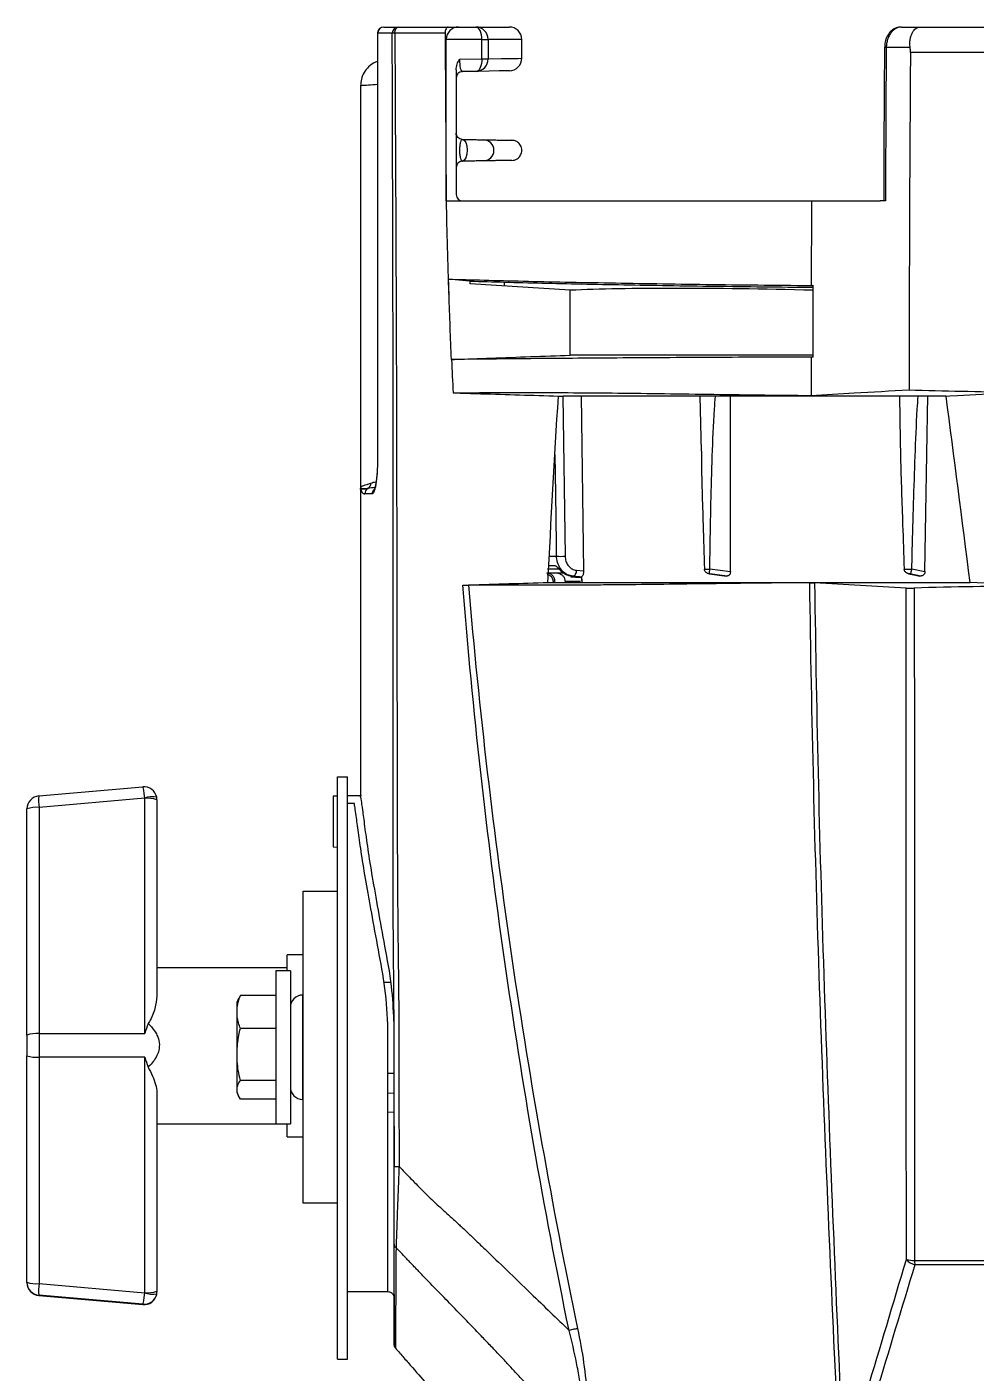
# Model space of a CAD drawing. Extents: x 9.3 to 87.2, y 0.6 to 68.8.
# Drawn here: x 32.32 to 36.88, y 7.11 to 13.59 of the extents above; entities that cross this region are included whole.
import ezdxf

# ---------------------------------------------------------------- set-up
doc = ezdxf.new("R2010")
doc.units = 0
doc.header["$MEASUREMENT"] = 0
doc.layers.add('OBJECT', color=7, linetype='CONTINUOUS')

msp = doc.modelspace()

# ---------------------------------------------------------------- linework, layer by layer
at = {"layer": 'OBJECT'}
for p, q in [((34.0038, 13.5453), (34.0037, 11.4973)), ((34.0041, 13.5453), (34.0038, 13.5453)), ((34.0049, 13.5597), (34.0039, 13.5478)), ((34.0039, 13.5478), (34.0041, 13.5453)), ((34.0049, 13.5597), (34.0051, 13.5572)), ((34.1045, 13.5872), (34.3445, 13.5872)), ((34.3445, 13.5872), (34.3943, 13.5872)), ((34.3943, 13.5872), (34.4773, 13.5872)), ((34.4773, 13.5872), (34.6375, 13.5872)), ((36.5226, 13.5872), (36.6113, 13.5872)), ((36.6113, 13.5872), (38.1725, 13.5872)), ((34.3343, 12.7512), (34.3343, 13.5276)), ((34.3343, 12.7512), (34.3343, 13.5272)), ((34.5055, 13.5272), (34.3343, 13.5272)), ((34.5055, 13.4339), (34.5055, 13.5272)), ((34.5055, 13.5272), (34.5361, 13.5272)), ((34.5361, 13.5272), (34.5361, 13.4339)), ((34.6975, 13.5272), (34.5361, 13.5272)), ((34.6975, 13.4367), (34.6975, 13.5272)), ((38.1725, 13.4649), (36.5655, 13.4649)), ((34.3984, 13.432), (34.5055, 13.4339)), ((34.5055, 13.4339), (34.5361, 13.4339)), ((34.3825, 13.3811), (34.3825, 12.7812)), ((34.4784, 13.3739), (34.412, 13.3728)), ((33.9225, 13.3048), (33.9225, 11.3738)), ((36.0904, 12.7512), (36.4106, 12.7512)), ((36.4106, 12.7512), (36.4206, 12.7512)), ((36.4456, 12.7512), (36.4206, 12.7512)), ((34.3466, 12.3006), (34.3466, 12.3019)), ((34.9306, 12.3212), (34.4494, 12.3521)), ((34.6125, 12.3607), (34.6125, 12.3416)), ((34.9306, 12.0092), (34.9306, 12.3212)), ((34.3598, 11.9884), (34.3581, 11.9883)), ((36.0985, 12.0092), (34.9306, 12.0092)), ((36.0985, 11.9999), (36.0883, 12.0003)), ((34.8948, 11.8127), (34.9057, 11.0423)), ((34.9832, 11.8154), (34.9948, 10.9716)), ((35.5541, 11.8127), (35.5601, 11.5473)), ((35.7006, 10.9696), (35.7015, 11.8154)), ((36.5123, 11.8127), (36.5156, 11.5983)), ((36.6354, 10.9696), (36.6489, 11.8154)), ((34.8305, 11.0431), (34.8647, 11.0423)), ((34.8206, 10.9814), (34.8854, 10.9814)), ((34.826, 10.9621), (34.8649, 10.9621)), ((34.8279, 10.9981), (34.8583, 10.9975)), ((34.8649, 10.9621), (34.906, 10.9621)), ((34.9334, 10.9441), (34.9776, 10.9401)), ((34.9335, 10.9441), (34.9334, 10.9441)), ((34.9335, 10.9441), (34.9777, 10.9401)), ((34.9842, 10.9422), (34.9436, 10.9462)), ((34.9605, 10.975), (34.9948, 10.9716)), ((34.9777, 10.9401), (34.9776, 10.9401)), ((34.9783, 10.94), (34.9777, 10.9401)), ((35.5754, 10.9811), (35.5754, 10.9796)), ((35.598, 10.9579), (35.6799, 10.9474)), ((35.6008, 10.9577), (35.6005, 10.9577)), ((35.6005, 10.9577), (35.6815, 10.9473)), ((35.6844, 10.9473), (35.6008, 10.9577)), ((35.6013, 10.9803), (35.6013, 10.982)), ((35.6013, 10.982), (35.7006, 10.9696)), ((35.6815, 10.9473), (35.68, 10.9476)), ((36.5354, 10.9811), (36.5355, 10.9796)), ((36.5564, 10.9584), (36.6075, 10.9477)), ((36.5619, 10.9577), (36.5614, 10.9577)), ((36.5614, 10.9577), (36.6114, 10.9473)), ((36.615, 10.9473), (36.5619, 10.9577)), ((36.5722, 10.9803), (36.5723, 10.982)), ((36.5723, 10.982), (36.6354, 10.9696)), ((36.6114, 10.9473), (36.6076, 10.948)), ((34.9052, 10.9221), (34.9795, 10.9221)), ((37.1511, 10.9006), (36.8525, 10.9162)), ((33.8125, 7.1812), (33.8125, 9.9812)), ((33.8125, 9.9812), (33.8605, 9.9812)), ((33.8605, 7.1812), (33.8605, 9.9812)), ((32.3766, 9.8896), (32.8766, 9.9335)), ((32.8855, 9.8793), (32.3777, 9.8347)), ((32.8857, 8.7469), (32.8857, 9.8778)), ((32.9445, 9.8713), (32.9445, 8.9264)), ((33.8125, 9.8886), (33.7905, 9.8882)), ((33.7905, 9.8882), (33.7905, 9.6442)), ((33.9276, 9.8906), (33.8605, 9.8895)), ((33.8932, 9.8529), (33.8605, 9.853)), ((32.3195, 8.7394), (32.3195, 9.8273)), ((32.3777, 9.8347), (32.3777, 8.7468)), ((33.7905, 9.6442), (33.8125, 9.6439)), ((33.6475, 7.9312), (33.6475, 9.4312)), ((33.6475, 9.4312), (33.8125, 9.4312)), ((33.5695, 9.0635), (32.9445, 9.0635)), ((33.6475, 9.126), (33.5695, 9.126)), ((33.5695, 9.0487), (33.5695, 9.126)), ((33.5855, 9.0487), (33.5155, 9.0487)), ((33.5155, 9.0487), (33.5155, 8.3137)), ((33.5855, 9.0487), (33.5855, 8.3137)), ((34.0668, 8.9928), (34.034, 8.9934)), ((33.3367, 8.9158), (33.3275, 8.8962)), ((33.3275, 8.8962), (33.3275, 8.4663)), ((33.3451, 8.9305), (33.3381, 8.9152)), ((33.5155, 8.9305), (33.3451, 8.9305)), ((33.6475, 8.9325), (33.6445, 8.9325)), ((33.6445, 8.9325), (33.6445, 8.43)), ((32.3195, 8.7394), (32.3195, 8.6406)), ((32.3777, 8.7468), (32.8857, 8.7469)), ((33.5155, 8.7707), (33.3451, 8.7707)), ((32.3195, 7.5513), (32.3195, 8.6406)), ((32.8857, 8.634), (32.3777, 8.6338)), ((32.3777, 8.6338), (32.3777, 7.5445)), ((32.8857, 7.5018), (32.8857, 8.634)), ((34.0541, 8.5562), (34.0825, 8.5562)), ((33.5155, 8.5214), (33.3451, 8.5214)), ((34.0827, 8.4977), (34.0838, 8.1081)), ((32.9445, 8.4537), (32.9445, 7.5077)), ((33.3275, 8.4663), (33.3367, 8.4467)), ((33.5155, 8.432), (33.3451, 8.432)), ((33.6445, 8.43), (33.6475, 8.43)), ((34.0541, 8.4608), (34.0828, 8.4613)), ((34.0541, 8.3695), (34.0855, 8.37)), ((32.9445, 8.3135), (33.5695, 8.3135)), ((33.5155, 8.3137), (33.5855, 8.3137)), ((33.5695, 8.251), (33.5695, 8.3135)), ((33.5695, 8.251), (33.6475, 8.251)), ((33.8125, 7.9312), (33.6475, 7.9312)), ((36.5849, 7.656), (38.1525, 7.656)), ((38.1525, 7.6349), (36.5864, 7.6349)), ((32.3195, 7.5497), (32.3195, 7.5513)), ((32.3777, 7.5445), (32.8855, 7.5003)), ((32.8766, 7.4454), (32.3766, 7.489)), ((32.3766, 7.489), (32.3766, 7.4874)), ((32.3766, 7.4874), (32.8766, 7.4435)), ((32.8766, 7.4435), (32.8766, 7.4454)), ((32.9445, 7.5077), (32.9445, 7.5057)), ((33.8605, 7.5062), (34.0538, 7.5062)), ((33.8125, 7.1812), (33.8605, 7.1812))]:
    msp.add_line(p, q, dxfattribs=at)
at = {"layer": 'OBJECT', "flags": 128}
for points in [[(34.0875, 13.5576), (34.0878, 13.5634), (34.0888, 13.569), (34.0904, 13.5741), (34.0925, 13.5786), (34.0951, 13.5823), (34.098, 13.585), (34.1012, 13.5867), (34.1045, 13.5872)], [(34.329, 13.5568), (34.2796, 13.557), (34.0875, 13.5576)], [(34.5055, 13.5272), (34.5049, 13.539), (34.5033, 13.5502), (34.5007, 13.5606), (34.4972, 13.5697), (34.493, 13.5771), (34.4881, 13.5827), (34.4828, 13.5861), (34.4773, 13.5872)], [(36.564, 13.489), (36.462, 13.4888), (36.4494, 13.4888)], [(34.5055, 13.4339), (34.5051, 13.4223), (34.5037, 13.4111), (34.5012, 13.4007), (34.4979, 13.3917), (34.4937, 13.3842), (34.489, 13.3786), (34.4838, 13.3752), (34.4784, 13.3739)], [(34.5361, 13.4339), (34.5997, 13.435), (34.6476, 13.4358), (34.6795, 13.4364), (34.6955, 13.4367), (34.6975, 13.4367)], [(34.6386, 13.3767), (34.6366, 13.3767), (34.6207, 13.3764), (34.589, 13.3759), (34.5415, 13.375), (34.4784, 13.3739)], [(34.4114, 13.0467), (34.4207, 13.0428), (34.4284, 13.0317), (34.4336, 13.0152), (34.4353, 12.9956), (34.4335, 12.9758), (34.4283, 12.9587), (34.4205, 12.9468), (34.4113, 12.9418)], [(34.449, 12.3654), (34.4469, 12.3656), (34.3441, 12.375)], [(36.7365, 11.8127), (36.7368, 11.8127), (36.7552, 11.8138), (36.7921, 11.8158), (36.9397, 11.8238), (37.0648, 11.8307)], [(34.8647, 11.0423), (34.8639, 11.1022), (34.8605, 11.3419), (34.8579, 11.531)], [(34.0041, 11.4973), (34.0038, 11.4973), (34.0038, 11.4973)], [(34.8177, 10.9621), (34.8184, 10.9619), (34.819, 10.9613), (34.8196, 10.9603), (34.8201, 10.9589), (34.8206, 10.9572), (34.8208, 10.9553), (34.821, 10.9533), (34.821, 10.9513)], [(34.8826, 10.9745), (34.8829, 10.9743), (34.8834, 10.9744)], [(34.9605, 10.975), (34.9597, 10.9693), (34.9584, 10.9638), (34.9566, 10.9588), (34.9545, 10.9544), (34.952, 10.9508), (34.9493, 10.9482), (34.9464, 10.9467), (34.9436, 10.9462)], [(34.9842, 10.9426), (34.985, 10.9316), (34.9862, 10.9162)], [(34.9853, 10.9436), (34.9868, 10.9237), (34.9873, 10.9162)], [(34.4139, 10.9034), (34.431, 10.9039), (34.4459, 10.9044)], [(34.8557, 10.9221), (34.8559, 10.922), (34.8557, 10.9218), (34.8553, 10.9217), (34.8545, 10.9216), (34.8535, 10.9214), (34.8523, 10.9214), (34.8508, 10.9213), (34.8492, 10.9213)]]:
    msp.add_lwpolyline(points, dxfattribs=at)
at = {"layer": 'OBJECT'}
for centre, radius, start, end in [((34.0338, 13.5453), 0.03, 175.25123, 180.00132), ((34.0348, 13.5572), 0.03, 90, 175.22153), ((34.035, 13.5574), 0.0298, 90.29875, 180.29704), ((34.1048, 13.5575), 0.0297, 90.55643, 180.54658), ((34.0889, 13.2688), 0.2888, 90.27581, 92.74231), ((34.4767, 13.5278), 0.0594, 359.42173, 89.41031), ((34.6375, 13.5272), 0.06, 0, 90), ((34.2743, 13.5272), 0.06, 0, 0.3796), ((36.4471, 13.4481), 0.0408, 86.75783, 98.98726), ((34.4767, 13.4333), 0.0594, 271.5764, 0.61194), ((34.6375, 13.4367), 0.06, 271, 1.07594), ((34.4125, 13.3428), 0.03, 91, 180), ((34.5132, 12.9942), 0.0507, 271.7308, 88.20289), ((34.4125, 12.9119), 0.03, 92.30248, 179.97075), ((34.4125, 12.9118), 0.03, 91.00001, 179.99987), ((34.4125, 12.7812), 0.03, 180, 270), ((33.9431, 11.3937), 0.0297, 300.72681, 0.83539), ((33.9734, 11.3423), 0.03, 120.2764, 179.9938), ((34.0085, 11.3423), 0.0301, 129.60802, 180.01235), ((34.8852, 11.4934), 0.4516, 267.39951, 272.60049), ((34.9786, 10.95), 0.01, 264.7143, 268.60644), ((32.382, 9.8273), 0.0625, 94.99954, 179.9995), ((32.5946, 9.8665), 0.2192, 173.94515, 188.32585), ((32.9237, 9.7679), 0.1177, 80.4838, 108.93313), ((32.9009, 9.7462), 0.1324, 70.7766, 96.6029), ((32.364, 9.7095), 0.1259, 83.79184, 110.70262), ((33.6455, 8.8725), 0.06, 91, 180), ((32.364, 8.6216), 0.1259, 83.7918, 110.70272), ((32.364, 8.7704), 0.1373, 251.09808, 275.71146), ((33.6455, 8.49), 0.06, 180, 269), ((36.5871, 7.8614), 0.2054, 258.43972, 269.38114), ((36.6094, 7.7168), 0.085, 221.73569, 254.33277), ((36.8264, 7.663), 0.2416, 181.65455, 186.67429), ((32.364, 7.6811), 0.1373, 251.09818, 275.71135), ((32.382, 7.5513), 0.0625, 180.0005, 265.00039), ((32.382, 7.5497), 0.0625, 180.0005, 265.00039), ((32.6009, 7.5124), 0.2256, 171.80485, 185.9516), ((32.9259, 7.6218), 0.128, 251.63483, 277.78305), ((32.9009, 7.6456), 0.1446, 263.94381, 287.53864), ((34.1138, 7.2482), 0.03, 179.99967, 190.04613)]:
    msp.add_arc(centre, radius, start, end, dxfattribs=at)
for centre, major_axis, ratio, start_param, end_param in [((34.3943, 13.5272), (0.0424, 0.0424), 0.999956, 0.785387, 2.349558), ((34.4125, 13.4328), (0.0006, 0.06), 0.234538, 1.585488, 3.148091), ((38.1725, 12.0085), (3.68, -0.2402), 0.058259, 2.173321, 2.652465), ((38.1725, -22.7545), (-3.3449, 44.0055), 0.043321, 5.580361, 5.612626), ((38.1691, 10.6303), (3.6146, -0.2985), 0.028889, 2.657189, 2.681949), ((38.1538, 10.6317), (3.6347, -0.3002), 0.028889, 2.65589, 2.656559), ((38.1743, 10.6298), (3.5736, -0.2951), 0.028889, 2.67637, 2.68043), ((38.1649, 10.6323), (3.6002, -0.218), 0.063145, 2.334722, 2.33584), ((38.1678, 10.6323), (3.6002, -0.1369), 0.078799, 2.019734, 2.020852), ((32.882, 9.8712), (0.0427, 0.0457), 0.999311, 5.671058, 7.122997), ((32.882, 9.8712), (-0.0054, 0.0623), 0.06761, 4.836701, 6.28864), ((32.8782, 9.8778), (0.00723, 0.00201), 0.999262, 6.011837, 6.217961), ((32.882, 9.8713), (0.0607, 0.0147), 0.9999, 6.045196, 6.25132), ((32.382, 8.6876), (0, 0.5), 0.008776, 1.452198, 1.678535), ((32.882, 7.5077), (0.0055, 0.0623), 0.06666, 3.147047, 4.598987), ((32.882, 7.5077), (0.0465, 0.0418), 0.999308, 3.894099, 5.346038), ((32.882, 7.5058), (-0.0427, 0.0457), 0.999311, 2.301781, 3.75372), ((32.8782, 7.5018), (0.00209, 0.00721), 0.999287, 4.78844, 4.994564), ((32.882, 7.5077), (0.0201, 0.0592), 0.999925, 4.834488, 5.040612), ((32.882, 7.5057), (0.0607, -0.0147), 0.9999, 0.031866, 0.237989)]:
    msp.add_ellipse(centre, major_axis=major_axis, ratio=ratio, start_param=start_param, end_param=end_param, dxfattribs=at)
for points in [[(34.0051, 13.5572), (34.0048, 13.5533), (34.0045, 13.5493), (34.0041, 13.5453)], [(34.0041, 13.5453), (34.0041, 12.8626), (34.0045, 12.18), (34.0041, 11.4973)], [(34.0751, 13.5572), (34.0482, 13.5572), (34.0249, 13.5572), (34.0051, 13.5572)], [(34.0348, 13.5872), (34.0545, 13.5872), (34.0778, 13.5872), (34.1045, 13.5872)], [(34.329, 13.5568), (34.3309, 13.2883), (34.3326, 13.0198), (34.3343, 12.7512)], [(36.4494, 13.4888), (36.4473, 13.243), (36.446, 12.9971), (36.4456, 12.7512)], [(36.5655, 13.4649), (36.5637, 13.227), (36.5623, 12.9892), (36.5613, 12.7512)], [(36.5655, 13.4649), (36.5655, 13.4731), (36.565, 13.4811), (36.564, 13.489)], [(34.3343, 12.7512), (34.3368, 12.6014), (34.3411, 12.4517), (34.3466, 12.3019)], [(36.0904, 12.7512), (36.0895, 12.6156), (36.0889, 12.4799), (36.0885, 12.3442)], [(36.5613, 12.7512), (36.56, 12.4482), (36.5592, 12.1453), (36.5587, 11.8425)], [(34.3441, 12.375), (34.3449, 12.3506), (34.3457, 12.3263), (34.3466, 12.3019)], [(34.4494, 12.3521), (34.4493, 12.3565), (34.4491, 12.361), (34.449, 12.3654)], [(34.3466, 12.3006), (34.3499, 12.1965), (34.3537, 12.0924), (34.3581, 11.9883)], [(36.0885, 12.3442), (36.0919, 12.3445), (36.0952, 12.3448), (36.0985, 12.3451)], [(36.0985, 11.9999), (36.0985, 12.115), (36.0985, 12.23), (36.0985, 12.3451)], [(34.3598, 11.9884), (34.3623, 11.9349), (34.365, 11.8815), (34.3678, 11.8281)], [(36.0883, 12.0003), (36.0884, 11.9387), (36.0886, 11.8772), (36.0888, 11.8156)], [(34.3678, 11.8281), (34.4122, 11.8267), (34.4565, 11.8253), (34.5009, 11.824)], [(34.5009, 11.824), (34.6251, 11.8202), (34.7494, 11.8164), (34.8737, 11.8127)], [(34.8234, 10.9164), (34.8383, 11.2153), (34.8551, 11.5141), (34.8737, 11.8127)], [(34.8737, 11.8127), (34.8814, 11.8127), (34.8893, 11.8127), (34.8972, 11.8127)], [(36.5587, 11.8425), (36.7264, 11.8376), (36.8951, 11.834), (37.0647, 11.8312)], [(33.9784, 11.3423), (33.9639, 11.3423), (33.9522, 11.3423), (33.9433, 11.3423)], [(33.9946, 11.3722), (33.9803, 11.3722), (33.9682, 11.3706), (33.9582, 11.3682)], [(34.4139, 10.9034), (34.425, 10.9037), (34.4345, 10.9039), (34.4411, 10.9039)], [(34.4459, 10.9044), (34.5718, 10.9086), (34.6976, 10.9126), (34.8234, 10.9164)], [(34.8234, 10.9164), (34.8396, 10.9163), (34.8562, 10.9163), (34.8732, 10.9162)], [(36.5445, 10.8895), (36.398, 10.8976), (36.2515, 10.9059), (36.1049, 10.9146)], [(37.1511, 10.9006), (36.9608, 10.898), (36.7718, 10.8945), (36.5841, 10.8894)], [(34.0838, 7.7349), (34.0838, 7.7284), (34.0873, 7.722), (34.0933, 7.7176)], [(36.3572, 7.0286), (36.4199, 7.2383), (36.4827, 7.4489), (36.546, 7.6602)], [(36.5864, 7.6349), (36.5238, 7.428), (36.4616, 7.2217), (36.3994, 7.0162)]]:
    msp.add_open_spline(points, degree=3, dxfattribs=at)
for points, knots in [([(34.0838, 8.1081), (34.0838, 8.2216), (34.0839, 8.3352), (34.0839, 8.5055), (34.0839, 8.5622), (34.0838, 8.6758), (34.0839, 8.7325), (34.0837, 8.9028), (34.0823, 9.0163), (34.0802, 9.2434), (34.0796, 9.3569), (34.0788, 9.584), (34.0788, 9.6975), (34.0788, 9.9245), (34.0788, 10.0381), (34.0789, 10.3787), (34.079, 10.6057), (34.0792, 11.0598), (34.0793, 11.2869), (34.0793, 11.741), (34.0791, 11.968), (34.0784, 12.4221), (34.0778, 12.6492), (34.0764, 13.1032), (34.0758, 13.3302), (34.0751, 13.5572)], [0, 0, 0, 0, 0.0625, 0.0625, 0.09375, 0.09375, 0.125, 0.125, 0.1875, 0.1875, 0.25, 0.25, 0.3125, 0.3125, 0.375, 0.375, 0.5, 0.5, 0.625, 0.625, 0.75, 0.75, 0.875, 0.875, 1, 1, 1, 1]), ([(34.0875, 13.5576), (34.0887, 13.3305), (34.0898, 13.1035), (34.0921, 12.6494), (34.0931, 12.4224), (34.0948, 11.9683), (34.0954, 11.7412), (34.0964, 11.2871), (34.0968, 11.06), (34.0975, 10.6059), (34.0979, 10.3788), (34.0985, 10.0382), (34.0988, 9.9247), (34.0993, 9.6976), (34.0995, 9.5841), (34.101, 9.357), (34.102, 9.2435), (34.1048, 9.0164), (34.1063, 8.9029), (34.107, 8.6758), (34.1071, 8.5623), (34.1075, 8.3352), (34.1077, 8.2217), (34.1078, 8.1082)], [0, 0, 0, 0, 0.125, 0.125, 0.25, 0.25, 0.375, 0.375, 0.5, 0.5, 0.625, 0.625, 0.6875, 0.6875, 0.75, 0.75, 0.8125, 0.8125, 0.875, 0.875, 0.9375, 0.9375, 1, 1, 1, 1]), ([(34.3445, 13.5872), (34.3424, 13.5872), (34.3404, 13.5865), (34.3366, 13.5834), (34.3349, 13.5811), (34.3306, 13.5727), (34.329, 13.5648), (34.329, 13.5568)], [0, 0, 0, 0, 0.25, 0.25, 0.5, 0.5, 1, 1, 1, 1]), ([(36.522, 13.5865), (36.5204, 13.5867), (36.5095, 13.5882), (36.4903, 13.5809), (36.4686, 13.5657), (36.4528, 13.5436), (36.4426, 13.5173), (36.4417, 13.4976), (36.4413, 13.4884)], [0, 0, 0, 0, 0.034902, 0.232747, 0.412497, 0.602874, 0.814328, 1, 1, 1, 1]), ([(36.5226, 13.5872), (36.5132, 13.5872), (36.5038, 13.5847), (36.4909, 13.5776), (36.4867, 13.5746), (36.4787, 13.5675), (36.4751, 13.5635), (36.4683, 13.5545), (36.4652, 13.5495), (36.4598, 13.5389), (36.4574, 13.5331), (36.4536, 13.5211), (36.4521, 13.5149), (36.4501, 13.5021), (36.4495, 13.4954), (36.4494, 13.4888)], [0, 0, 0, 0, 0.25, 0.25, 0.375, 0.375, 0.5, 0.5, 0.625, 0.625, 0.75, 0.75, 0.875, 0.875, 1, 1, 1, 1]), ([(36.564, 13.489), (36.5631, 13.4959), (36.5627, 13.5027), (36.5629, 13.516), (36.5635, 13.5225), (36.5655, 13.5347), (36.5669, 13.5404), (36.5704, 13.551), (36.5725, 13.5559), (36.5772, 13.5647), (36.5798, 13.5686), (36.5854, 13.5753), (36.5884, 13.5781), (36.5946, 13.5827), (36.5979, 13.5844), (36.6045, 13.5867), (36.6079, 13.5872), (36.6113, 13.5872)], [0, 0, 0, 0, 0.125, 0.125, 0.25, 0.25, 0.375, 0.375, 0.5, 0.5, 0.625, 0.625, 0.75, 0.75, 0.875, 0.875, 1, 1, 1, 1]), ([(36.441, 13.4884), (36.4405, 13.4371), (36.4381, 13.1915), (36.4377, 12.9457), (36.4374, 12.7512)], [0, 0, 0, 0, 0.208647, 1, 1, 1, 1]), ([(34.0041, 13.4212), (34.0007, 13.4201), (33.9848, 13.4149), (33.9615, 13.3976), (33.9389, 13.3695), (33.9249, 13.338), (33.9237, 13.3157), (33.9232, 13.3049)], [0, 0, 0, 0, 0.072194, 0.331122, 0.558392, 0.787018, 1, 1, 1, 1]), ([(34.3825, 13.3811), (34.3825, 13.3903), (34.3841, 13.3993), (34.3898, 13.4166), (34.3938, 13.4246), (34.3984, 13.432)], [0, 0, 0, 0, 0.5, 0.5, 1, 1, 1, 1]), ([(34.0041, 13.3105), (33.9886, 13.3094), (33.9544, 13.3069), (33.9274, 13.305), (33.9251, 13.3049), (33.924, 13.3048)], [0, 0, 0, 0, 0.309486, 0.684125, 1, 1, 1, 1]), ([(34.4119, 13.0467), (34.4042, 13.0469), (34.3965, 13.0502), (34.3857, 13.0613), (34.3825, 13.069), (34.3825, 13.0767)], [0, 0, 0, 0, 0.5, 0.5, 1, 1, 1, 1]), ([(34.4119, 13.0467), (34.4103, 13.0467), (34.4088, 13.0457), (34.4058, 13.0415), (34.4044, 13.0383), (34.4024, 13.0318), (34.4018, 13.0294), (34.4007, 13.0239), (34.4002, 13.0208), (34.3994, 13.0144), (34.3991, 13.0108), (34.3986, 13.0035), (34.3985, 12.9997), (34.3984, 12.9919), (34.3985, 12.988), (34.3989, 12.9806), (34.3992, 12.9769), (34.4003, 12.9668), (34.4013, 12.9609), (34.405, 12.9471), (34.4082, 12.9424), (34.4113, 12.9418)], [0, 0, 0, 0, 0.125, 0.125, 0.25, 0.25, 0.3125, 0.3125, 0.375, 0.375, 0.4375, 0.4375, 0.5, 0.5, 0.5625, 0.5625, 0.625, 0.625, 0.75, 0.75, 1, 1, 1, 1]), ([(34.4114, 13.0467), (34.4141, 13.0467), (34.4193, 13.0466), (34.427, 13.0465), (34.4344, 13.0463), (34.4415, 13.0462), (34.4484, 13.0461), (34.455, 13.046), (34.4613, 13.0459), (34.4675, 13.0458), (34.4733, 13.0457), (34.4808, 13.0455), (34.4893, 13.0454), (34.4981, 13.0452), (34.5053, 13.0451), (34.511, 13.045), (34.5136, 13.045), (34.5148, 13.0449)], [0, 0, 0, 0, 0.050185, 0.100023, 0.149614, 0.199062, 0.248473, 0.29795, 0.347598, 0.397519, 0.447817, 0.498589, 0.600283, 0.700421, 0.799846, 0.89942, 1, 1, 1, 1]), ([(34.5148, 13.0449), (34.5187, 13.0449), (34.5264, 13.0447), (34.5374, 13.0445), (34.5475, 13.0444), (34.557, 13.0442), (34.5657, 13.0441), (34.5798, 13.0438), (34.5975, 13.0435), (34.6139, 13.0432), (34.6251, 13.043), (34.6327, 13.0429), (34.639, 13.0428), (34.6439, 13.0427), (34.6473, 13.0426), (34.6496, 13.0426), (34.6499, 13.0426), (34.65, 13.0426)], [0, 0, 0, 0, 0.045157, 0.088912, 0.131266, 0.172222, 0.211781, 0.249947, 0.374926, 0.499933, 0.571396, 0.64283, 0.714247, 0.78566, 0.857081, 0.928524, 1, 1, 1, 1]), ([(34.65, 12.9459), (34.654, 12.9463), (34.6631, 12.9471), (34.6775, 12.9538), (34.6885, 12.9647), (34.6949, 12.9772), (34.6977, 12.9884), (34.6976, 13.0003), (34.6947, 13.0119), (34.6892, 13.0221), (34.68, 13.0325), (34.6666, 13.0407), (34.6551, 13.042), (34.65, 13.0426)], [0, 0, 0, 0, 0.080493, 0.183, 0.310454, 0.383342, 0.460575, 0.540176, 0.619772, 0.696994, 0.769872, 0.89735, 1, 1, 1, 1]), ([(34.4113, 12.9418), (34.4113, 12.9418), (34.4113, 12.9418), (34.4113, 12.9418), (34.4115, 12.9418), (34.4118, 12.9418), (34.412, 12.9418), (34.412, 12.9418), (34.412, 12.9418), (34.412, 12.9418)], [-0.00000006, -0.00000006, -0.00000006, -0.00000006, 0, 0, 0, 0.00008830403, 0.00008830403, 0.00008830403, 0.00008836403, 0.00008836403, 0.00008836403, 0.00008836403]), ([(34.5148, 12.9436), (34.5142, 12.9435), (34.513, 12.9435), (34.5107, 12.9435), (34.508, 12.9434), (34.5049, 12.9434), (34.5015, 12.9433), (34.4976, 12.9433), (34.4934, 12.9432), (34.4887, 12.9431), (34.4837, 12.943), (34.4766, 12.9429), (34.4672, 12.9427), (34.4549, 12.9425), (34.4415, 12.9423), (34.4273, 12.942), (34.4171, 12.9419), (34.412, 12.9418)], [0, 0, 0, 0, 0.051065, 0.101782, 0.15226, 0.202611, 0.252946, 0.303378, 0.354018, 0.404976, 0.456361, 0.508278, 0.608033, 0.7063, 0.803854, 0.90149, 1, 1, 1, 1]), ([(34.65, 12.9459), (34.65, 12.9459), (34.6499, 12.9459), (34.6492, 12.9459), (34.6482, 12.9459), (34.6467, 12.9459), (34.6449, 12.9458), (34.6427, 12.9458), (34.6401, 12.9457), (34.637, 12.9457), (34.6336, 12.9456), (34.6298, 12.9456), (34.6256, 12.9455), (34.6209, 12.9454), (34.6122, 12.9453), (34.5975, 12.945), (34.5748, 12.9446), (34.5473, 12.9441), (34.526, 12.9438), (34.5148, 12.9436)], [0, 0, 0, 0, 0.038484, 0.076959, 0.115425, 0.153885, 0.19234, 0.230793, 0.269246, 0.307701, 0.346159, 0.384623, 0.423094, 0.461574, 0.500066, 0.625046, 0.750054, 0.868724, 1, 1, 1, 1]), ([(34.3343, 12.7512), (34.4462, 12.7512), (34.5677, 12.7512), (34.7643, 12.7512), (34.832, 12.7512), (34.9717, 12.7512), (35.0436, 12.7512), (35.1548, 12.7512), (35.1923, 12.7512), (35.2683, 12.7512), (35.3067, 12.7512), (35.4232, 12.7512), (35.5026, 12.7512), (35.7458, 12.7512), (35.9147, 12.7512), (36.0904, 12.7512)], [0, 0, 0, 0, 0.25, 0.25, 0.375, 0.375, 0.5, 0.5, 0.5625, 0.5625, 0.625, 0.625, 0.75, 0.75, 1, 1, 1, 1]), ([(34.3441, 12.375), (34.3994, 12.3733), (34.4572, 12.3717), (34.5776, 12.3684), (34.6402, 12.3669), (34.8347, 12.3623), (34.9735, 12.3595), (35.2672, 12.3543), (35.422, 12.3519), (35.6647, 12.3487), (35.7474, 12.3477), (35.9156, 12.3458), (36.0013, 12.345), (36.0885, 12.3442)], [0, 0, 0, 0, 0.125, 0.125, 0.25, 0.25, 0.5, 0.5, 0.75, 0.75, 0.875, 0.875, 1, 1, 1, 1]), ([(34.449, 12.3654), (34.5557, 12.3621), (34.6711, 12.359), (34.9181, 12.3531), (35.0497, 12.3504), (35.327, 12.3453), (35.4729, 12.343), (35.701, 12.34), (35.7786, 12.339), (35.9364, 12.3372), (36.0168, 12.3364), (36.0985, 12.3357)], [0, 0, 0, 0, 0.25, 0.25, 0.5, 0.5, 0.75, 0.75, 0.875, 0.875, 1, 1, 1, 1]), ([(34.3581, 11.9883), (34.3634, 11.9885), (34.3687, 11.9887), (34.374, 11.9889), (34.4324, 11.991), (34.4908, 11.9931), (34.5492, 11.9953), (34.6128, 11.9976), (34.6764, 11.9999), (34.7399, 12.0022), (34.8035, 12.0046), (34.8671, 12.0069), (34.9306, 12.0092)], [0.01296288, 0.01296288, 0.01296288, 0.01296288, 0.01336678, 0.01336678, 0.01336678, 0.01782238, 0.01782238, 0.01782238, 0.02267014, 0.02267014, 0.02267014, 0.0275179, 0.0275179, 0.0275179, 0.0275179]), ([(36.0883, 12.0003), (36.0017, 12), (35.9166, 11.9996), (35.7496, 11.9989), (35.6677, 11.9985), (35.507, 11.9977), (35.4286, 11.9972), (35.2754, 11.9963), (35.2005, 11.9958), (35.0549, 11.9948), (34.9843, 11.9943), (34.8472, 11.9932), (34.7808, 11.9926), (34.5882, 11.9909), (34.469, 11.9896), (34.3598, 11.9884)], [0, 0, 0, 0, 0.125, 0.125, 0.25, 0.25, 0.375, 0.375, 0.5, 0.5, 0.625, 0.625, 0.75, 0.75, 1, 1, 1, 1]), ([(34.3678, 11.8281), (34.4764, 11.829), (34.5946, 11.8296), (34.7858, 11.8296), (34.852, 11.8294), (34.9887, 11.8286), (35.0592, 11.8281), (35.2043, 11.8266), (35.2788, 11.8257), (35.4316, 11.8237), (35.51, 11.8226), (35.7498, 11.8192), (35.916, 11.817), (36.0888, 11.8156)], [0, 0, 0, 0, 0.25, 0.25, 0.375, 0.375, 0.5, 0.5, 0.625, 0.625, 0.75, 0.75, 1, 1, 1, 1]), ([(36.7365, 11.8127), (36.642, 11.8127), (36.5491, 11.8127), (36.4124, 11.8127), (36.3672, 11.8127), (36.2777, 11.8127), (36.2334, 11.8127), (36.1023, 11.8127), (36.0172, 11.8127), (35.893, 11.8127), (35.8521, 11.8127), (35.7716, 11.8127), (35.7318, 11.8127), (35.6148, 11.8127), (35.5396, 11.8127), (35.4309, 11.8127), (35.3954, 11.8127), (35.3258, 11.8127), (35.2916, 11.8127), (35.1249, 11.8127), (35.0045, 11.8127), (34.8972, 11.8127)], [0, 0, 0, 0, 0.125, 0.125, 0.1875, 0.1875, 0.25, 0.25, 0.375, 0.375, 0.4375, 0.4375, 0.5, 0.5, 0.625, 0.625, 0.6875, 0.6875, 0.75, 0.75, 1, 1, 1, 1]), ([(35.6013, 10.982), (35.6017, 11.0121), (35.6031, 11.1174), (35.6064, 11.2979), (35.6129, 11.5234), (35.6191, 11.6952), (35.6269, 11.7914), (35.6286, 11.8127)], [0, 0, 0, 0, 0.1088429, 0.3801773, 0.651516, 0.9228817, 1, 1, 1, 1]), ([(36.0888, 11.8156), (36.1573, 11.8197), (36.2259, 11.8236), (36.2944, 11.8276), (36.3825, 11.8326), (36.4706, 11.8376), (36.5587, 11.8425)], [0, 0, 0, 0, 0.01018856, 0.01018856, 0.01018856, 0.02327874, 0.02327874, 0.02327874, 0.02327874]), ([(36.5723, 10.982), (36.573, 11.0121), (36.5755, 11.1174), (36.5804, 11.2979), (36.588, 11.5234), (36.5946, 11.6952), (36.601, 11.7914), (36.6025, 11.8127)], [0, 0, 0, 0, 0.108843, 0.380177, 0.651516, 0.922882, 1, 1, 1, 1]), ([(36.5163, 11.5983), (36.5168, 11.5714), (36.5195, 11.4366), (36.5269, 11.2308), (36.533, 11.0519), (36.5354, 10.9811)], [0, 0, 0, 0, 0.130977, 0.655532, 1, 1, 1, 1]), ([(35.5607, 11.547), (35.5607, 11.5372), (35.5615, 11.4195), (35.568, 11.2308), (35.5733, 11.0519), (35.5754, 10.9811)], [0, 0, 0, 0, 0.052177, 0.624298, 1, 1, 1, 1]), ([(34.0041, 11.4973), (34.0041, 11.4856), (34.0039, 11.4743), (34.0032, 11.4576), (34.0029, 11.4521), (34.0022, 11.4415), (34.0019, 11.4364), (34.0006, 11.4215), (33.9996, 11.4122), (33.9974, 11.3955), (33.9962, 11.388), (33.9937, 11.3746), (33.9923, 11.3689), (33.9896, 11.3591), (33.9882, 11.3551), (33.9854, 11.3486), (33.984, 11.3463), (33.9812, 11.3431), (33.9798, 11.3423), (33.9784, 11.3423)], [0, 0, 0, 0, 0.125, 0.125, 0.1875, 0.1875, 0.25, 0.25, 0.375, 0.375, 0.5, 0.5, 0.625, 0.625, 0.75, 0.75, 0.875, 0.875, 1, 1, 1, 1]), ([(34.0036, 11.4922), (34.0036, 11.4858), (34.0036, 11.4666), (34.0017, 11.4364), (33.9984, 11.405), (33.9943, 11.3805), (33.9899, 11.3653), (33.989, 11.3637), (33.9887, 11.3631)], [0, 0, 0, 0, 0.0914298, 0.2723221, 0.4578787, 0.6543777, 0.8629892, 1, 1, 1, 1]), ([(33.9226, 11.3738), (33.9226, 11.3738), (33.9225, 11.3738), (33.928, 11.3799), (33.9457, 11.3852), (33.9663, 11.392), (33.9727, 11.3941)], [0, 0, 0, 0, 0.03291, 0.343515, 0.794031, 1, 1, 1, 1]), ([(33.9727, 11.3941), (33.9799, 11.3967), (33.9875, 11.3994), (33.9973, 11.4001), (33.9977, 11.4002)], [0, 0, 0, 0, 0.95992, 1, 1, 1, 1]), ([(33.9433, 11.3423), (33.9416, 11.3425), (33.9341, 11.3433), (33.9259, 11.3534), (33.9213, 11.3715), (33.9225, 11.3681), (33.9226, 11.3679)], [0, 0, 0, 0, 0.131335, 0.551314, 0.971316, 1, 1, 1, 1]), ([(33.9223, 11.3679), (33.9223, 11.3258), (33.9223, 11.1968), (33.9222, 10.9818), (33.9222, 10.7237), (33.9222, 10.467), (33.922, 10.2096), (33.9226, 10.0171), (33.9226, 9.91), (33.9226, 9.8896)], [0, 0, 0, 0, 0.085501, 0.261759, 0.436232, 0.609293, 0.78276, 0.95858, 1, 1, 1, 1]), ([(33.9225, 11.3738), (33.9225, 11.3736), (33.9226, 11.3728), (33.9224, 11.3719), (33.9223, 11.3712)], [0, 0, 0, 0, 0.195956, 1, 1, 1, 1]), ([(33.9582, 11.3682), (33.9558, 11.3677), (33.9435, 11.3652), (33.9277, 11.3661), (33.9223, 11.3714), (33.9224, 11.3712), (33.9224, 11.3712)], [0, 0, 0, 0, 0.103459, 0.535457, 0.988226, 1, 1, 1, 1]), ([(33.9224, 11.3712), (33.9224, 11.3712), (33.9224, 11.3712), (33.9245, 11.3682), (33.9326, 11.3644), (33.9472, 11.3666), (33.9489, 11.3669)], [0, 0, 0, 0, 0.029899, 0.204716, 0.904422, 1, 1, 1, 1]), ([(33.9226, 11.3679), (33.9231, 11.3661), (33.9242, 11.3622), (33.9328, 11.3433), (33.9408, 11.3425), (33.9433, 11.3423)], [0, 0, 0, 0, 0.390963, 0.810988, 1, 1, 1, 1]), ([(34.9436, 10.9462), (34.9348, 10.948), (34.9163, 10.9517), (34.8919, 10.9699), (34.8736, 10.9964), (34.8658, 11.0223), (34.8649, 11.0379), (34.8647, 11.0423)], [0, 0, 0, 0, 0.210226, 0.442825, 0.67546, 0.908111, 1, 1, 1, 1]), ([(34.9057, 11.0423), (34.9065, 11.0344), (34.908, 11.0188), (34.9189, 10.9982), (34.9347, 10.983), (34.9497, 10.9765), (34.9585, 10.9753), (34.9605, 10.975)], [0, 0, 0, 0, 0.232727, 0.465451, 0.698207, 0.930955, 1, 1, 1, 1]), ([(34.8177, 10.9621), (34.8221, 10.9617), (34.8308, 10.9608), (34.8423, 10.9538), (34.8509, 10.9435), (34.8552, 10.9323), (34.8556, 10.9249), (34.8557, 10.9221)], [0, 0, 0, 0, 0.2163323, 0.4327949, 0.6499585, 0.8664846, 1, 1, 1, 1]), ([(34.8492, 10.9213), (34.8489, 10.9246), (34.8484, 10.9314), (34.8436, 10.9404), (34.8364, 10.9472), (34.8284, 10.9508), (34.8231, 10.9511), (34.821, 10.9513)], [0, 0, 0, 0, 0.213521, 0.426937, 0.642927, 0.861438, 1, 1, 1, 1]), ([(34.8583, 10.9975), (34.8585, 10.9975), (34.8594, 10.9974), (34.8615, 10.9962), (34.8663, 10.992), (34.8737, 10.9842), (34.8802, 10.9777), (34.8834, 10.9744)], [0, 0, 0, 0, 0.04024, 0.143407, 0.274469, 0.636428, 1, 1, 1, 1]), ([(34.8649, 10.9621), (34.8685, 10.9618), (34.8765, 10.9612), (34.888, 10.9556), (34.8978, 10.946), (34.9039, 10.9343), (34.9048, 10.926), (34.9052, 10.9221)], [0, 0, 0, 0, 0.171664, 0.385653, 0.600835, 0.816833, 1, 1, 1, 1]), ([(34.8834, 10.9744), (34.8922, 10.9672), (34.9055, 10.9562), (34.9265, 10.9485), (34.9372, 10.947), (34.9424, 10.9462)], [0, 0, 0, 0, 0.5015267, 0.7597202, 1, 1, 1, 1]), ([(34.9424, 10.9462), (34.9484, 10.9456), (34.9589, 10.9446), (34.9697, 10.9435), (34.9744, 10.9431)], [0, 0, 0, 0, 0.560904, 1, 1, 1, 1]), ([(34.9843, 10.9426), (34.9843, 10.9426), (34.9841, 10.9428), (34.9848, 10.9432), (34.9853, 10.9436)], [0, 0, 0, 0, 0.241606, 1, 1, 1, 1]), ([(34.9948, 10.9716), (34.9947, 10.9682), (34.9945, 10.9614), (34.9921, 10.9526), (34.9889, 10.9464), (34.9864, 10.9444), (34.9853, 10.9436)], [0, 0, 0, 0, 0.268705, 0.537432, 0.805454, 1, 1, 1, 1]), ([(35.5754, 10.9796), (35.578, 10.9798), (35.5834, 10.9802), (35.5952, 10.9803), (35.6013, 10.9803)], [0, 0, 0, 0, 0.488034, 1, 1, 1, 1]), ([(35.6005, 10.9577), (35.6005, 10.9577), (35.5983, 10.9578), (35.5933, 10.9586), (35.5864, 10.9615), (35.5805, 10.9664), (35.5765, 10.9725), (35.5758, 10.9772), (35.5754, 10.9796)], [0, 0, 0, 0, 0.0052912, 0.1814711, 0.4107938, 0.6144024, 0.8069868, 1, 1, 1, 1]), ([(35.6008, 10.9577), (35.6008, 10.9577), (35.6005, 10.9579), (35.5998, 10.9588), (35.5996, 10.9618), (35.6002, 10.9676), (35.6008, 10.9738), (35.6011, 10.9782), (35.6013, 10.9803)], [0, 0, 0, 0, 0.004563, 0.169629, 0.473653, 0.691285, 0.845258, 1, 1, 1, 1]), ([(35.7006, 10.9696), (35.7004, 10.967), (35.7, 10.9618), (35.6971, 10.955), (35.6928, 10.95), (35.6883, 10.9476), (35.6854, 10.9474), (35.6844, 10.9473)], [0, 0, 0, 0, 0.221449, 0.442935, 0.66337, 0.882265, 1, 1, 1, 1]), ([(36.5355, 10.9796), (36.5403, 10.9798), (36.5501, 10.9802), (36.5647, 10.9803), (36.5722, 10.9803)], [0, 0, 0, 0, 0.488037, 1, 1, 1, 1]), ([(36.5614, 10.9577), (36.5613, 10.9577), (36.5591, 10.9578), (36.5542, 10.9586), (36.5471, 10.9615), (36.5411, 10.9664), (36.5368, 10.9725), (36.5359, 10.9772), (36.5355, 10.9796)], [0, 0, 0, 0, 0.005293, 0.181468, 0.410791, 0.614404, 0.806987, 1, 1, 1, 1]), ([(36.5619, 10.9577), (36.5619, 10.9577), (36.5623, 10.9579), (36.5637, 10.9588), (36.5665, 10.9618), (36.5694, 10.9676), (36.5713, 10.9738), (36.5719, 10.9782), (36.5722, 10.9803)], [0, 0, 0, 0, 0.004562, 0.169629, 0.473653, 0.691286, 0.845259, 1, 1, 1, 1]), ([(36.6354, 10.9696), (36.6351, 10.967), (36.6346, 10.9618), (36.6308, 10.955), (36.6254, 10.95), (36.6198, 10.9476), (36.6162, 10.9474), (36.615, 10.9473)], [0, 0, 0, 0, 0.22145, 0.442939, 0.663368, 0.882264, 1, 1, 1, 1]), ([(34.9247, 7.32), (34.803, 7.9114), (34.6998, 8.506), (34.5722, 9.4026), (34.5342, 9.7021), (34.4672, 10.302), (34.4383, 10.6024), (34.4139, 10.9034)], [0, 0, 0, 0, 0.5, 0.5, 0.75, 0.75, 1, 1, 1, 1]), ([(36.0818, 10.915), (35.9991, 10.9144), (35.9179, 10.9137), (35.7585, 10.912), (35.6802, 10.911), (35.4511, 10.9081), (35.3055, 10.9061), (35.1325, 10.9044), (35.0984, 10.9041), (35.0313, 10.9036), (34.9983, 10.9034), (34.901, 10.9029), (34.8383, 10.9027), (34.7173, 10.9026), (34.659, 10.9027), (34.5467, 10.9031), (34.4927, 10.9034), (34.4411, 10.9039)], [0, 0, 0, 0, 0.125, 0.125, 0.25, 0.25, 0.5, 0.5, 0.5625, 0.5625, 0.625, 0.625, 0.75, 0.75, 0.875, 0.875, 1, 1, 1, 1]), ([(34.4411, 10.9039), (34.4669, 10.6035), (34.4972, 10.3037), (34.5669, 9.7051), (34.6062, 9.4063), (34.7375, 8.5117), (34.8427, 7.9186), (34.9659, 7.3287)], [0, 0, 0, 0, 0.25, 0.25, 0.5, 0.5, 1, 1, 1, 1]), ([(34.873, 10.9162), (34.8873, 10.9162), (34.9016, 10.9162), (34.9307, 10.9162), (34.9455, 10.9162), (34.9906, 10.9162), (35.0215, 10.9162), (35.1173, 10.9162), (35.1848, 10.9162), (35.2917, 10.9162), (35.3282, 10.9162), (35.4028, 10.9162), (35.4409, 10.9162), (35.5576, 10.9162), (35.6387, 10.9162), (35.8071, 10.9162), (35.8941, 10.9162), (36.0733, 10.9162), (36.1654, 10.9162), (36.4499, 10.9162), (36.6473, 10.9162), (36.8525, 10.9162)], [0, 0, 0, 0, 0.03125, 0.03125, 0.0625, 0.0625, 0.125, 0.125, 0.25, 0.25, 0.3125, 0.3125, 0.375, 0.375, 0.5, 0.5, 0.625, 0.625, 0.75, 0.75, 1, 1, 1, 1]), ([(36.0818, 10.915), (36.0866, 10.915), (36.0909, 10.915), (36.0987, 10.9149), (36.1021, 10.9147), (36.1049, 10.9146)], [0, 0, 0, 0, 0.5, 0.5, 1, 1, 1, 1]), ([(36.209, 7.0281), (36.1793, 7.6739), (36.1514, 8.3211), (36.118, 9.2932), (36.1083, 9.6174), (36.0925, 10.266), (36.0863, 10.5904), (36.0818, 10.915)], [0, 0, 0, 0, 0.5, 0.5, 0.75, 0.75, 1, 1, 1, 1]), ([(36.1049, 10.9146), (36.1093, 10.5901), (36.1153, 10.2657), (36.1307, 9.6173), (36.1401, 9.2932), (36.1724, 8.3213), (36.1993, 7.6742), (36.2277, 7.0286)], [0, 0, 0, 0, 0.25, 0.25, 0.5, 0.5, 1, 1, 1, 1]), ([(36.5445, 10.8895), (36.5467, 10.8893), (36.5492, 10.8893), (36.5548, 10.8891), (36.558, 10.8891), (36.5681, 10.8891), (36.5759, 10.8892), (36.5841, 10.8894)], [0, 0, 0, 0, 0.25, 0.25, 0.5, 0.5, 1, 1, 1, 1]), ([(36.546, 7.6602), (36.5456, 8.1954), (36.5455, 8.7322), (36.5453, 9.5398), (36.5451, 9.8094), (36.5448, 10.3491), (36.5446, 10.6192), (36.5445, 10.8895)], [0, 0, 0, 0, 0.5, 0.5, 0.75, 0.75, 1, 1, 1, 1]), ([(36.5841, 10.8894), (36.5841, 10.6188), (36.5842, 10.3484), (36.5845, 9.808), (36.5846, 9.538), (36.5847, 8.7294), (36.5847, 8.1919), (36.5849, 7.656)], [0, 0, 0, 0, 0.25, 0.25, 0.5, 0.5, 1, 1, 1, 1]), ([(34.0538, 7.5085), (34.0538, 7.5099), (34.0538, 7.5131), (34.0538, 7.5584), (34.0538, 7.6341), (34.0537, 7.7413), (34.0537, 7.8738), (34.0538, 8.0306), (34.0539, 8.2019), (34.0543, 8.385), (34.0534, 8.5736), (34.0564, 8.7693), (34.0441, 8.965), (34.0076, 9.153), (33.9766, 9.3258), (33.9482, 9.4804), (33.9268, 9.6115), (33.9121, 9.7193), (33.9023, 9.7915), (33.8957, 9.8362), (33.894, 9.8473), (33.8932, 9.8529)], [0, 0, 0, 0, 0.0470814, 0.1011541, 0.1567949, 0.2108675, 0.2665083, 0.3205802, 0.3762201, 0.4279462, 0.481039, 0.5346663, 0.5899501, 0.6449529, 0.7015327, 0.754432, 0.8087903, 0.8624035, 0.9175603, 0.9584433, 1, 1, 1, 1]), ([(33.9227, 9.8858), (33.9227, 9.8873), (33.9227, 9.8886), (33.9227, 9.8902), (33.9227, 9.8906), (33.9227, 9.8906)], [0, 0, 0, 0, 0.5, 0.5, 1, 1, 1, 1]), ([(33.9227, 9.8858), (33.9234, 9.8815), (33.9246, 9.8729), (33.9316, 9.8244), (33.9419, 9.7467), (33.9564, 9.6376), (33.9782, 9.5017), (34.0066, 9.3442), (34.0374, 9.167), (34.0728, 8.9877), (34.079, 8.8633), (34.0818, 8.807)], [0, 0, 0, 0, 0.10233, 0.207067, 0.32073, 0.437564, 0.551528, 0.668785, 0.783915, 0.902202, 1, 1, 1, 1]), ([(32.9445, 8.9264), (32.9419, 8.9074), (32.9366, 8.8684), (32.9192, 8.8212), (32.9039, 8.7982), (32.9019, 8.7952)], [0, 0, 0, 0, 0.454626, 0.927986, 1, 1, 1, 1]), ([(33.3451, 8.7707), (33.3391, 8.7897), (33.3271, 8.8283), (33.3295, 8.8826), (33.3404, 8.9164), (33.3451, 8.9305)], [0, 0, 0, 0, 0.359917, 0.730732, 1, 1, 1, 1]), ([(32.9019, 8.7952), (32.8966, 8.7794), (32.8912, 8.7634), (32.8858, 8.7472), (32.8857, 8.7469)], [0, 0, 0, 0, 0.9827236, 1, 1, 1, 1]), ([(32.9019, 8.7952), (32.9126, 8.7843), (32.9291, 8.7675), (32.9472, 8.7363), (32.9573, 8.704), (32.9554, 8.6695), (32.9406, 8.6281), (32.9197, 8.6024), (32.9027, 8.5865), (32.9019, 8.5857)], [0, 0, 0, 0, 0.190457, 0.293194, 0.446601, 0.600717, 0.707922, 0.98553, 1, 1, 1, 1]), ([(33.3451, 8.5214), (33.3415, 8.5378), (33.3321, 8.5814), (33.3268, 8.6548), (33.3342, 8.7218), (33.3427, 8.7602), (33.3451, 8.7707)], [0, 0, 0, 0, 0.2004496, 0.5311742, 0.8719082, 1, 1, 1, 1]), ([(32.8857, 8.634), (32.8858, 8.6337), (32.8912, 8.6176), (32.8966, 8.6015), (32.9019, 8.5857)], [0, 0, 0, 0, 0.017277, 1, 1, 1, 1]), ([(32.9019, 8.5857), (32.9096, 8.5714), (32.9315, 8.5305), (32.9436, 8.4846), (32.9444, 8.4569), (32.9445, 8.4537)], [0, 0, 0, 0, 0.324578, 0.922742, 1, 1, 1, 1]), ([(33.3451, 8.432), (33.3391, 8.4426), (33.3271, 8.4642), (33.3295, 8.4946), (33.3404, 8.5134), (33.3451, 8.5214)], [0, 0, 0, 0, 0.3599166, 0.7307321, 1, 1, 1, 1]), ([(34.0838, 8.1081), (34.0838, 8.1081), (34.0863, 8.1081), (34.0949, 8.1082), (34.1011, 8.1082), (34.1078, 8.1082)], [0, 0, 0, 0, 0.5, 0.5, 1, 1, 1, 1]), ([(34.0838, 7.7349), (34.0838, 7.7457), (34.0838, 7.7576), (34.0838, 7.7831), (34.0838, 7.7967), (34.0838, 7.8252), (34.0838, 7.8403), (34.0838, 7.8714), (34.0838, 7.8874), (34.0838, 7.92), (34.0838, 7.9368), (34.0838, 7.9705), (34.0838, 7.9874), (34.0838, 8.0387), (34.0838, 8.0732), (34.0838, 8.1081)], [0, 0, 0, 0, 0.125, 0.125, 0.25, 0.25, 0.375, 0.375, 0.5, 0.5, 0.625, 0.625, 0.75, 0.75, 1, 1, 1, 1]), ([(34.1078, 8.1082), (34.1076, 8.1036), (34.1075, 8.099), (34.1071, 8.0898), (34.1065, 8.076), (34.106, 8.0623), (34.1049, 8.035), (34.1042, 8.0169), (34.1028, 7.981), (34.1021, 7.9631), (34.1008, 7.9277), (34.1001, 7.9101), (34.0989, 7.876), (34.0983, 7.8593), (34.0971, 7.8268), (34.0966, 7.8111), (34.0955, 7.7814), (34.0951, 7.7674), (34.0944, 7.7476), (34.0941, 7.7413), (34.0938, 7.7321), (34.0937, 7.7291), (34.0935, 7.7232), (34.0934, 7.7203), (34.0933, 7.7176)], [0, 0, 0, 0, 0.03125, 0.03125, 0.0625, 0.125, 0.125, 0.25, 0.25, 0.375, 0.375, 0.5, 0.5, 0.625, 0.625, 0.75, 0.75, 0.875, 0.875, 0.9375, 0.9375, 0.96875, 0.96875, 1, 1, 1, 1]), ([(34.1078, 8.1082), (34.1211, 8.0945), (34.1483, 8.0664), (34.1847, 8.0288), (34.2169, 7.9959), (34.2443, 7.9689), (34.2714, 7.9428), (34.3024, 7.914), (34.3351, 7.8842), (34.3669, 7.8552), (34.3913, 7.833), (34.4156, 7.8106), (34.4439, 7.7839), (34.4806, 7.7488), (34.5419, 7.6901), (34.6293, 7.6058), (34.7341, 7.5043), (34.834, 7.4081), (34.8951, 7.3487), (34.9247, 7.32)], [0, 0, 0, 0, 0.05042, 0.103803, 0.138465, 0.172387, 0.205565, 0.237994, 0.284602, 0.322583, 0.351807, 0.372173, 0.409891, 0.454612, 0.506457, 0.634203, 0.77532, 0.89137, 1, 1, 1, 1]), ([(34.0838, 7.2482), (34.0838, 7.2482), (34.0838, 7.2588), (34.0838, 7.3004), (34.0838, 7.3314), (34.0838, 7.4146), (34.0838, 7.4657), (34.0837, 7.5863), (34.0837, 7.6558), (34.0838, 7.7349)], [0, 0, 0, 0, 0.25, 0.25, 0.5, 0.5, 0.75, 0.75, 1, 1, 1, 1]), ([(34.0933, 7.7176), (34.0926, 7.6465), (34.0922, 7.5831), (34.0916, 7.471), (34.0915, 7.4223), (34.0913, 7.3607), (34.0913, 7.342), (34.0912, 7.3091), (34.0912, 7.2947), (34.0912, 7.2701), (34.0912, 7.2599), (34.0911, 7.2437), (34.0911, 7.2377), (34.0911, 7.2338)], [0, 0, 0, 0, 0.25, 0.25, 0.5, 0.5, 0.625, 0.625, 0.75, 0.75, 0.875, 0.875, 1, 1, 1, 1]), ([(35.005, 6.7682), (34.9925, 6.7806), (34.9674, 6.8056), (34.9298, 6.843), (34.8978, 6.8746), (34.871, 6.9013), (34.8491, 6.9238), (34.8258, 6.9481), (34.8011, 6.9742), (34.7716, 7.0059), (34.7376, 7.0426), (34.6996, 7.0835), (34.6632, 7.1229), (34.6267, 7.1622), (34.5885, 7.2028), (34.5465, 7.2472), (34.4993, 7.2967), (34.4456, 7.3525), (34.3833, 7.417), (34.3176, 7.4847), (34.2598, 7.5442), (34.2211, 7.5842), (34.1988, 7.6072), (34.1847, 7.622), (34.1703, 7.637), (34.156, 7.6521), (34.1384, 7.6707), (34.1176, 7.6925), (34.1014, 7.7092), (34.0933, 7.7176)], [0, 0, 0, 0, 0.040454, 0.080876, 0.12127, 0.143512, 0.167414, 0.192978, 0.220205, 0.249095, 0.291419, 0.33375, 0.376088, 0.413308, 0.455601, 0.502972, 0.552415, 0.611203, 0.679356, 0.756898, 0.826467, 0.868762, 0.883758, 0.899552, 0.915361, 0.931184, 0.947021, 0.973443, 1, 1, 1, 1]), ([(34.0538, 7.5062), (34.0568, 7.506), (34.0626, 7.5055), (34.0707, 7.5015), (34.0774, 7.4956), (34.0802, 7.4904), (34.0815, 7.4877)], [0, 0, 0, 0, 0.249994, 0.499991, 0.749992, 1, 1, 1, 1]), ([(34.0838, 7.4928), (34.0838, 7.4756), (34.0838, 7.4426), (34.0838, 7.4179), (34.0838, 7.4061)], [0, 0, 0, 0, 0.522003, 1, 1, 1, 1]), ([(34.0838, 7.4061), (34.0838, 7.3947), (34.0838, 7.3598), (34.0838, 7.3173), (34.0838, 7.2776), (34.0838, 7.253), (34.0838, 7.2498), (34.0838, 7.2482)], [0, 0, 0, 0, 0.106483, 0.326806, 0.54713, 0.773565, 1, 1, 1, 1]), ([(34.9659, 7.3287), (34.9617, 7.3277), (34.9557, 7.3265), (34.9415, 7.3235), (34.9332, 7.3218), (34.9247, 7.32)], [0, 0, 0, 0, 0.5, 0.5, 1, 1, 1, 1]), ([(34.9849, 7.0071), (34.9821, 7.0331), (34.9786, 7.0592), (34.9704, 7.1113), (34.9658, 7.1374), (34.9505, 7.2156), (34.9384, 7.2678), (34.9247, 7.32)], [0, 0, 0, 0, 0.25, 0.25, 0.5, 0.5, 1, 1, 1, 1]), ([(34.9659, 7.3287), (34.9774, 7.2737), (34.9872, 7.2189), (35.0028, 7.1097), (35.0088, 7.0553), (35.0117, 7.0013)], [0, 0, 0, 0, 0.5, 0.5, 1, 1, 1, 1]), ([(34.0861, 7.2413), (34.0851, 7.2422), (34.0848, 7.2425), (34.0843, 7.2429), (34.0843, 7.243), (34.0843, 7.243)], [0, 0, 0, 0, 0.5, 0.5, 1, 1, 1, 1]), ([(34.0861, 7.2413), (34.0862, 7.2412), (34.0866, 7.2404), (34.0882, 7.2376), (34.0895, 7.2357), (34.0911, 7.2338)], [0, 0, 0, 0, 0.5, 0.5, 1, 1, 1, 1]), ([(34.0911, 7.2338), (34.0977, 7.2263), (34.1044, 7.2187), (34.1178, 7.2033), (34.1246, 7.1956), (34.1448, 7.1724), (34.1583, 7.1569), (34.1988, 7.1102), (34.2258, 7.079), (34.2528, 7.0477)], [0, 0, 0, 0, 0.125, 0.125, 0.25, 0.25, 0.5, 0.5, 1, 1, 1, 1])]:
    msp.add_open_spline(points, degree=3, knots=knots, dxfattribs=at)

doc.saveas('drawing.dxf')
